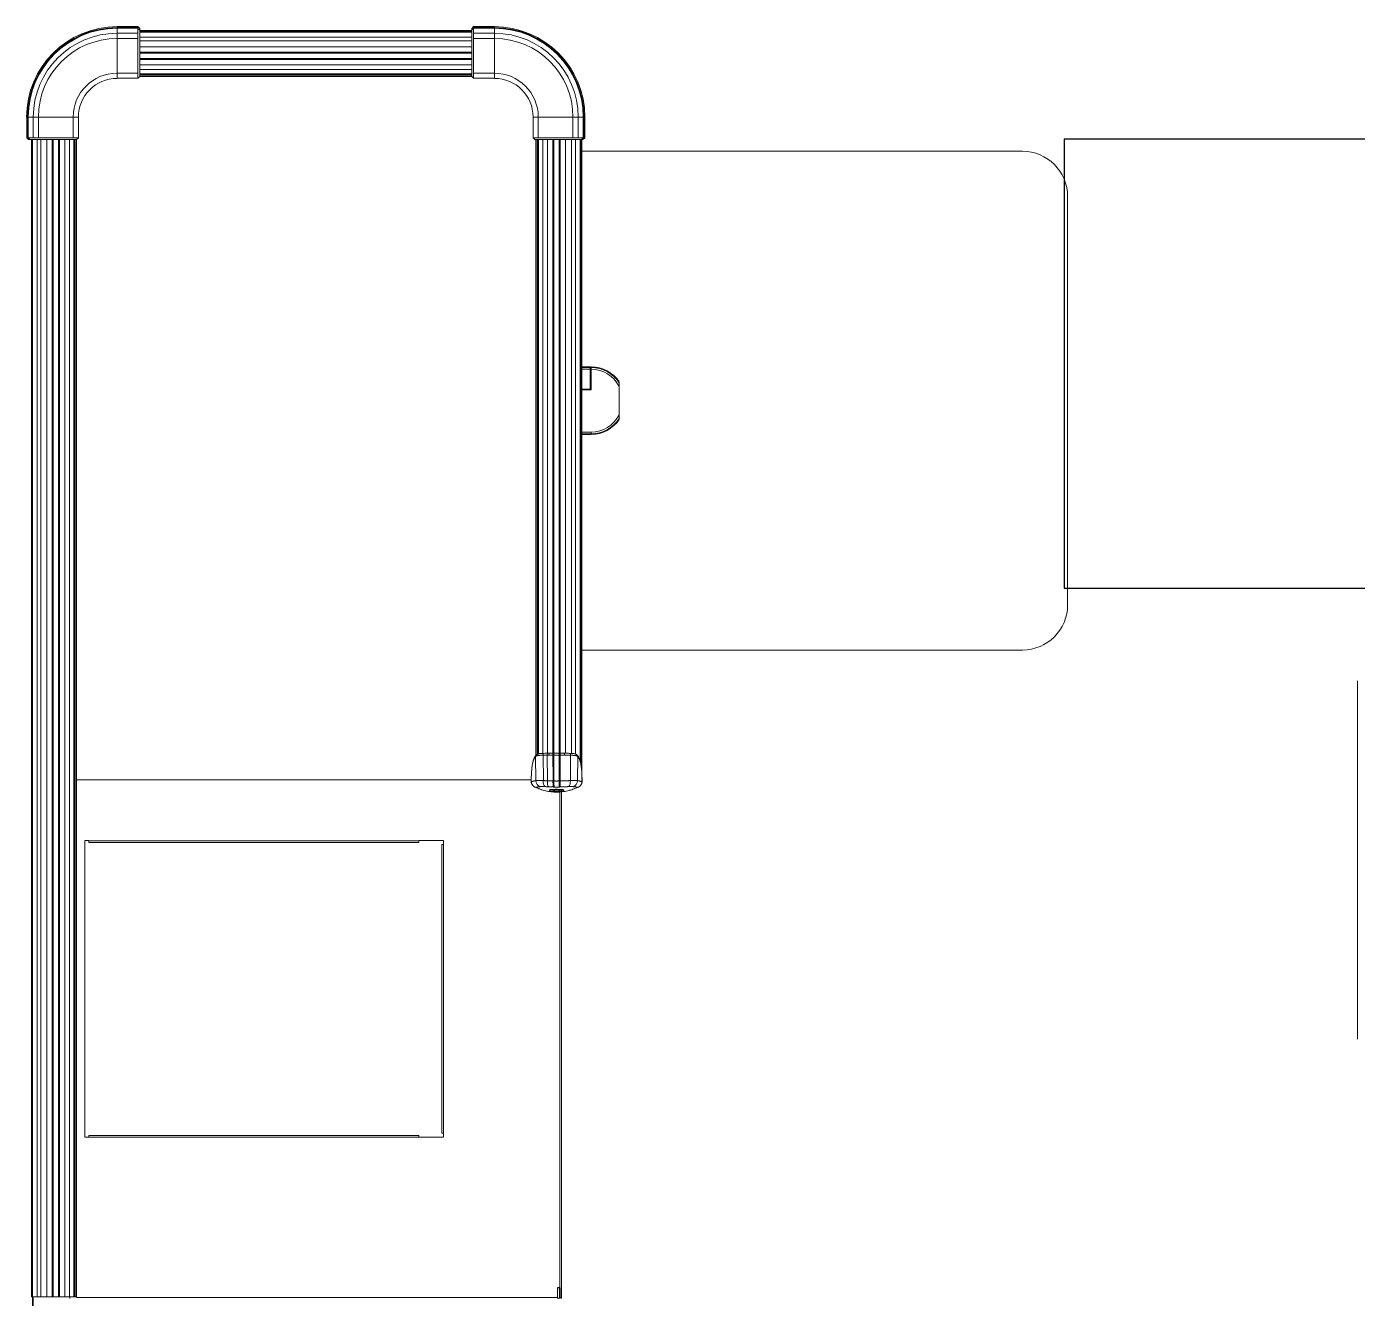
# Model space of a CAD drawing. Header units: inches. Extents: x 148614 to 294443, y 4730 to 138360.
# Drawn here: x 218548 to 219882, y 105121 to 106396 of the extents above; entities that cross this region are included whole.
import ezdxf

# ---------------------------------------------------------------- set-up
doc = ezdxf.new("R2010")
doc.units = ezdxf.units.IN
doc.header["$MEASUREMENT"] = 0
for name, color, linetype, lineweight in [('01-PDA MEP', 7, 'Continuous', 15), ('Aristas tangentes visibles(Kider)', 7, 'Continuous', 5), ('Aristas visibles(Kider)', 7, 'Continuous', 5), ('Column', 32, 'Continuous', 30), ('DIAMENSION', 122, 'Continuous', 15), ('STR', 32, 'Continuous', 25)]:
    doc.layers.add(name, color=color, linetype=linetype, lineweight=lineweight)

# ---------------------------------------------------------------- blocks, each defined once
blk = doc.blocks.new('xcz')
at = {"layer": 'Aristas visibles(Kider)'}
blk.add_line((2320431.4, -2965878.7), (2320431.4, -2966238), dxfattribs=at)
blk = doc.blocks.new('xk19')
blk.add_line((-169.675, 299.8401), (-169.6775, 299.8401))
at = {"layer": 'Aristas tangentes visibles(Kider)'}
for p, q in [((-170.119, 301.1036), (-170.119, 301.1045)), ((-170.119, 301.1036), (-170.0981, 301.1036)), ((-170.119, 301.1029), (-170.119, 301.1036)), ((-170.119, 301.1029), (-170.0981, 301.1029)), ((-170.119, 301.1029), (-170.119, 301.1029)), ((-170.119, 301.0979), (-170.119, 301.1029)), ((-170.119, 301.0979), (-170.0981, 301.0979)), ((-170.119, 301.0927), (-170.119, 301.0979)), ((-169.7635, 301.0995), (-170.0963, 301.0995)), ((-169.7635, 301.0988), (-170.0963, 301.0988)), ((-169.7408, 301.1036), (-169.7617, 301.1036)), ((-169.7408, 301.1029), (-169.7617, 301.1029)), ((-169.7408, 301.0979), (-169.7617, 301.0979)), ((-169.7408, 301.1036), (-169.7408, 301.1045)), ((-169.7408, 301.1029), (-169.7408, 301.1036)), ((-169.7408, 301.1029), (-169.7408, 301.1029)), ((-169.7408, 301.0979), (-169.7408, 301.1029)), ((-169.7408, 301.0927), (-169.7408, 301.0979)), ((-170.119, 301.0927), (-170.0981, 301.0927)), ((-170.119, 301.0578), (-170.119, 301.0927)), ((-169.7635, 301.094), (-170.0963, 301.094)), ((-169.7635, 301.0902), (-170.0963, 301.0902)), ((-169.7408, 301.0927), (-169.7617, 301.0927)), ((-169.7408, 301.0578), (-169.7408, 301.0927)), ((-170.119, 301.0578), (-170.0981, 301.0578)), ((-170.119, 301.0527), (-170.119, 301.0578)), ((-169.7635, 301.0615), (-170.0963, 301.0615)), ((-169.7635, 301.056), (-170.0963, 301.056)), ((-169.7408, 301.0578), (-169.7617, 301.0578)), ((-169.7408, 301.0527), (-169.7408, 301.0578)), ((-169.7635, 301.0547), (-170.0963, 301.0547)), ((-170.2087, 301.0138), (-170.2096, 301.0138)), ((-170.208, 301.0138), (-170.2087, 301.0138)), ((-170.2087, 300.993), (-170.2087, 301.0138)), ((-170.208, 301.0138), (-170.208, 301.0138)), ((-170.203, 301.0138), (-170.208, 301.0138)), ((-170.208, 300.993), (-170.208, 301.0138)), ((-170.1978, 301.0138), (-170.203, 301.0138)), ((-170.203, 300.993), (-170.203, 301.0138)), ((-170.163, 301.0138), (-170.1978, 301.0138)), ((-170.1978, 300.993), (-170.1978, 301.0138)), ((-170.1578, 301.0138), (-170.163, 301.0138)), ((-170.163, 300.993), (-170.163, 301.0138)), ((-169.702, 301.0138), (-169.6969, 301.0138)), ((-169.6969, 301.0138), (-169.662, 301.0138)), ((-169.6969, 300.993), (-169.6969, 301.0138)), ((-169.662, 301.0138), (-169.6568, 301.0138)), ((-169.662, 300.993), (-169.662, 301.0138)), ((-169.6568, 301.0138), (-169.6518, 301.0138)), ((-169.6568, 300.993), (-169.6568, 301.0138)), ((-169.6518, 301.0138), (-169.6511, 301.0138)), ((-169.6518, 301.0138), (-169.6518, 301.0138)), ((-169.6518, 300.993), (-169.6518, 301.0138)), ((-169.6511, 301.0138), (-169.6502, 301.0138)), ((-169.6511, 300.993), (-169.6511, 301.0138)), ((-170.2046, 299.8309), (-170.2046, 300.9912)), ((-170.2039, 299.8309), (-170.2039, 300.9912)), ((-170.1992, 299.8309), (-170.1992, 300.9912)), ((-170.1954, 299.8309), (-170.1954, 300.9912)), ((-170.1666, 299.8309), (-170.1666, 300.9912)), ((-170.1611, 299.8309), (-170.1611, 300.9912)), ((-170.1598, 299.8309), (-170.1598, 300.9912)), ((-169.699, 300.9912), (-169.699, 300.3741)), ((-169.6976, 300.9912), (-169.6976, 300.375)), ((-169.6922, 300.9912), (-169.6922, 300.3759)), ((-169.6634, 300.9912), (-169.6634, 300.3758)), ((-169.6596, 300.9912), (-169.6596, 300.3752)), ((-169.6549, 300.9912), (-169.6549, 300.3684)), ((-169.6541, 300.9912), (-169.6541, 300.3652)), ((-169.6531, 300.7628), (-169.6438, 300.7628)), ((-169.6438, 300.7633), (-169.6438, 300.7628)), ((-169.6438, 300.7569), (-169.6447, 300.7569)), ((-169.6438, 300.6962), (-169.6531, 300.6962)), ((-169.6438, 300.6962), (-169.6438, 300.698)), ((-169.6438, 300.6957), (-169.6438, 300.6962)), ((-169.6709, 300.376), (-169.6709, 300.376)), ((-169.6997, 300.3725), (-169.6993, 300.3486)), ((-169.6917, 300.3486), (-169.6919, 300.3741)), ((-169.6877, 300.3484), (-169.6878, 300.3741)), ((-169.6861, 300.3741), (-169.6821, 300.3741)), ((-169.6821, 300.3741), (-169.682, 300.3502)), ((-169.682, 300.3741), (-169.6821, 300.3741)), ((-169.6811, 300.3741), (-169.6757, 300.3741)), ((-169.6747, 300.3741), (-169.6748, 300.3741)), ((-169.6747, 300.3741), (-169.6747, 300.3502)), ((-169.6747, 300.3741), (-169.6705, 300.3741)), ((-169.6644, 300.3741), (-169.6646, 300.3487)), ((-169.6574, 300.3486), (-169.657, 300.3725)), ((-170.1597, 300.3495), (-169.7038, 300.3495)), ((-169.682, 300.3502), (-169.682, 300.3482)), ((-169.682, 300.3502), (-169.682, 300.3502)), ((-169.6747, 300.3502), (-169.6748, 300.3502)), ((-169.6747, 300.3502), (-169.6748, 300.3482)), ((-169.6752, 299.8401), (-169.6752, 300.3386)), ((-169.6748, 300.3465), (-169.6748, 300.3465)), ((-169.6748, 300.3461), (-169.6748, 300.3461)), ((-170.1474, 300.2882), (-169.8166, 300.2882)), ((-169.7919, 300.2844), (-169.7919, 299.995)), ((-169.8166, 299.9912), (-170.1474, 299.9912)), ((-170.2037, 299.2628), (-170.2037, 299.8309)), ((-170.203, 299.2628), (-170.203, 299.8309)), ((-170.1597, 299.8304), (-169.6775, 299.8304)), ((-169.6756, 299.8401), (-169.6756, 299.8298))]:
    blk.add_line(p, q, dxfattribs=at)
at = {"layer": 'Aristas tangentes visibles(Kider)', "flags": 128}
for points in [[(-169.6997, 300.3725), (-169.7001, 300.3721), (-169.7003, 300.3716), (-169.7006, 300.3712), (-169.7009, 300.3706), (-169.7011, 300.3701), (-169.7014, 300.3695), (-169.7016, 300.3688), (-169.7018, 300.3682), (-169.702, 300.3675), (-169.7022, 300.3668), (-169.7023, 300.3662), (-169.7025, 300.3655), (-169.7026, 300.3648), (-169.7028, 300.364), (-169.7029, 300.3633), (-169.703, 300.3625), (-169.7031, 300.3617), (-169.7032, 300.3609), (-169.7033, 300.36), (-169.7034, 300.3591), (-169.7035, 300.3582), (-169.7035, 300.3572), (-169.7036, 300.3561), (-169.7037, 300.355)], [(-169.6919, 300.3741), (-169.6924, 300.3741), (-169.6929, 300.3741), (-169.6934, 300.374), (-169.6939, 300.374), (-169.6943, 300.374), (-169.6947, 300.374), (-169.6951, 300.3739), (-169.6955, 300.3739), (-169.6959, 300.3739), (-169.6962, 300.3738), (-169.6965, 300.3738), (-169.6969, 300.3737), (-169.6972, 300.3736), (-169.6975, 300.3736), (-169.6978, 300.3735), (-169.6981, 300.3734), (-169.6983, 300.3734), (-169.6985, 300.3733), (-169.6987, 300.3732), (-169.6989, 300.3731), (-169.6991, 300.373), (-169.6993, 300.3728), (-169.6995, 300.3727), (-169.6997, 300.3725)], [(-169.6878, 300.3741), (-169.688, 300.3741), (-169.6881, 300.3741), (-169.6883, 300.3741), (-169.6885, 300.3741), (-169.6887, 300.3741), (-169.6888, 300.3741), (-169.689, 300.3741), (-169.6892, 300.3741), (-169.6894, 300.3741), (-169.6895, 300.3741), (-169.6897, 300.3741), (-169.6899, 300.3741), (-169.69, 300.3741), (-169.6902, 300.3741), (-169.6904, 300.3741), (-169.6905, 300.3741), (-169.6907, 300.3741), (-169.6909, 300.3741), (-169.6911, 300.3741), (-169.6912, 300.3741), (-169.6914, 300.3741), (-169.6916, 300.3741), (-169.6917, 300.3741), (-169.6919, 300.3741)], [(-169.6861, 300.3741), (-169.6862, 300.3741), (-169.6863, 300.3741), (-169.6863, 300.3741), (-169.6864, 300.3741), (-169.6865, 300.3741), (-169.6865, 300.3741), (-169.6866, 300.3741), (-169.6867, 300.3741), (-169.6868, 300.3741), (-169.6868, 300.3741), (-169.6869, 300.3741), (-169.687, 300.3741), (-169.687, 300.3741), (-169.6871, 300.3741), (-169.6872, 300.3741), (-169.6872, 300.3741), (-169.6873, 300.3741), (-169.6874, 300.3741), (-169.6875, 300.3741), (-169.6875, 300.3741), (-169.6876, 300.3741), (-169.6877, 300.3741), (-169.6877, 300.3741), (-169.6878, 300.3741)], [(-169.6644, 300.3741), (-169.6647, 300.3741), (-169.6649, 300.3741), (-169.6652, 300.3741), (-169.6654, 300.3741), (-169.6657, 300.3741), (-169.6659, 300.3741), (-169.6662, 300.3741), (-169.6664, 300.3741), (-169.6666, 300.3741), (-169.6669, 300.3741), (-169.6672, 300.3741), (-169.6674, 300.3741), (-169.6677, 300.3741), (-169.6679, 300.3741), (-169.6682, 300.3741), (-169.6684, 300.3741), (-169.6687, 300.3741), (-169.6689, 300.3741), (-169.6692, 300.3741), (-169.6695, 300.3741), (-169.6697, 300.3741), (-169.67, 300.3741), (-169.6702, 300.3741), (-169.6705, 300.3741)], [(-169.657, 300.3725), (-169.6572, 300.3727), (-169.6574, 300.3728), (-169.6576, 300.373), (-169.6578, 300.3731), (-169.658, 300.3732), (-169.6582, 300.3733), (-169.6584, 300.3733), (-169.6586, 300.3734), (-169.6589, 300.3735), (-169.6591, 300.3736), (-169.6594, 300.3736), (-169.6597, 300.3737), (-169.66, 300.3737), (-169.6604, 300.3738), (-169.6607, 300.3738), (-169.661, 300.3739), (-169.6614, 300.3739), (-169.6618, 300.3739), (-169.6622, 300.374), (-169.6626, 300.374), (-169.663, 300.374), (-169.6634, 300.374), (-169.6639, 300.3741), (-169.6644, 300.3741)], [(-169.6531, 300.355), (-169.6531, 300.3561), (-169.6532, 300.3572), (-169.6533, 300.3582), (-169.6534, 300.3591), (-169.6535, 300.36), (-169.6536, 300.3609), (-169.6537, 300.3617), (-169.6538, 300.3625), (-169.6539, 300.3633), (-169.654, 300.3641), (-169.6541, 300.3648), (-169.6543, 300.3655), (-169.6544, 300.3662), (-169.6546, 300.3669), (-169.6548, 300.3675), (-169.655, 300.3682), (-169.6552, 300.3689), (-169.6554, 300.3695), (-169.6556, 300.3701), (-169.6559, 300.3706), (-169.6561, 300.3712), (-169.6564, 300.3716), (-169.6567, 300.3721), (-169.657, 300.3725)], [(-169.7037, 300.355), (-169.7037, 300.3547), (-169.7037, 300.3544), (-169.7037, 300.3541), (-169.7037, 300.3538), (-169.7037, 300.3535), (-169.7038, 300.3532), (-169.7038, 300.3529), (-169.7038, 300.3526), (-169.7038, 300.3523), (-169.7038, 300.352), (-169.7038, 300.3517), (-169.7038, 300.3514), (-169.7038, 300.3511), (-169.7038, 300.3508), (-169.7038, 300.3505), (-169.7038, 300.3501), (-169.7038, 300.3498), (-169.7038, 300.3495), (-169.7038, 300.3492), (-169.7038, 300.3489), (-169.7038, 300.3486), (-169.7038, 300.3483), (-169.7038, 300.348), (-169.7038, 300.3476)], [(-169.6993, 300.3486), (-169.6995, 300.3486), (-169.6997, 300.3485), (-169.6999, 300.3484), (-169.7001, 300.3484), (-169.7003, 300.3483), (-169.7005, 300.3483), (-169.7007, 300.3482), (-169.7009, 300.3482), (-169.7011, 300.3481), (-169.7013, 300.3481), (-169.7015, 300.3481), (-169.7017, 300.348), (-169.7019, 300.348), (-169.7021, 300.3479), (-169.7022, 300.3479), (-169.7024, 300.3479), (-169.7026, 300.3478), (-169.7028, 300.3478), (-169.703, 300.3478), (-169.7031, 300.3477), (-169.7033, 300.3477), (-169.7035, 300.3477), (-169.7036, 300.3477), (-169.7038, 300.3476)], [(-169.6917, 300.3486), (-169.6922, 300.3487), (-169.6927, 300.3487), (-169.6931, 300.3487), (-169.6936, 300.3487), (-169.694, 300.3487), (-169.6944, 300.3487), (-169.6948, 300.3487), (-169.6951, 300.3488), (-169.6955, 300.3488), (-169.6958, 300.3488), (-169.6962, 300.3488), (-169.6965, 300.3488), (-169.6968, 300.3488), (-169.6971, 300.3488), (-169.6974, 300.3488), (-169.6976, 300.3487), (-169.6979, 300.3487), (-169.6981, 300.3487), (-169.6984, 300.3487), (-169.6986, 300.3487), (-169.6988, 300.3487), (-169.699, 300.3487), (-169.6992, 300.3486), (-169.6993, 300.3486)], [(-169.6877, 300.3484), (-169.6878, 300.3484), (-169.688, 300.3484), (-169.6882, 300.3484), (-169.6883, 300.3484), (-169.6885, 300.3484), (-169.6887, 300.3484), (-169.6888, 300.3485), (-169.689, 300.3485), (-169.6892, 300.3485), (-169.6893, 300.3485), (-169.6895, 300.3485), (-169.6897, 300.3485), (-169.6898, 300.3485), (-169.69, 300.3485), (-169.6902, 300.3485), (-169.6903, 300.3485), (-169.6905, 300.3486), (-169.6907, 300.3486), (-169.6908, 300.3486), (-169.691, 300.3486), (-169.6912, 300.3486), (-169.6914, 300.3486), (-169.6915, 300.3486), (-169.6917, 300.3486)], [(-169.682, 300.3482), (-169.6823, 300.3482), (-169.6825, 300.3482), (-169.6827, 300.3482), (-169.683, 300.3482), (-169.6832, 300.3482), (-169.6834, 300.3482), (-169.6837, 300.3482), (-169.6839, 300.3482), (-169.6842, 300.3482), (-169.6844, 300.3483), (-169.6846, 300.3483), (-169.6849, 300.3483), (-169.6851, 300.3483), (-169.6853, 300.3483), (-169.6856, 300.3483), (-169.6858, 300.3483), (-169.686, 300.3483), (-169.6863, 300.3483), (-169.6865, 300.3483), (-169.6867, 300.3483), (-169.687, 300.3484), (-169.6872, 300.3484), (-169.6874, 300.3484), (-169.6877, 300.3484)], [(-169.6646, 300.3487), (-169.665, 300.3486), (-169.6654, 300.3486), (-169.6658, 300.3486), (-169.6662, 300.3486), (-169.6665, 300.3485), (-169.6669, 300.3485), (-169.6673, 300.3485), (-169.6677, 300.3485), (-169.6681, 300.3485), (-169.6684, 300.3484), (-169.6688, 300.3484), (-169.6692, 300.3484), (-169.6696, 300.3484), (-169.67, 300.3484), (-169.6704, 300.3483), (-169.6708, 300.3483), (-169.6713, 300.3483), (-169.6717, 300.3483), (-169.6722, 300.3483), (-169.6727, 300.3482), (-169.6732, 300.3482), (-169.6737, 300.3482), (-169.6742, 300.3482), (-169.6748, 300.3482)], [(-169.6574, 300.3486), (-169.6576, 300.3486), (-169.6578, 300.3487), (-169.6579, 300.3487), (-169.6581, 300.3487), (-169.6583, 300.3487), (-169.6586, 300.3487), (-169.6588, 300.3487), (-169.659, 300.3487), (-169.6593, 300.3488), (-169.6596, 300.3488), (-169.6598, 300.3488), (-169.6601, 300.3488), (-169.6604, 300.3488), (-169.6607, 300.3488), (-169.6611, 300.3488), (-169.6614, 300.3488), (-169.6618, 300.3488), (-169.6621, 300.3487), (-169.6625, 300.3487), (-169.6629, 300.3487), (-169.6633, 300.3487), (-169.6637, 300.3487), (-169.6642, 300.3487), (-169.6646, 300.3487)], [(-169.653, 300.3476), (-169.6531, 300.3477), (-169.6533, 300.3477), (-169.6535, 300.3477), (-169.6536, 300.3477), (-169.6538, 300.3478), (-169.654, 300.3478), (-169.6542, 300.3478), (-169.6543, 300.3479), (-169.6545, 300.3479), (-169.6547, 300.3479), (-169.6549, 300.348), (-169.6551, 300.348), (-169.6553, 300.3481), (-169.6555, 300.3481), (-169.6556, 300.3481), (-169.6558, 300.3482), (-169.656, 300.3482), (-169.6562, 300.3483), (-169.6564, 300.3483), (-169.6566, 300.3484), (-169.6568, 300.3484), (-169.657, 300.3485), (-169.6572, 300.3486), (-169.6574, 300.3486)], [(-169.653, 300.3476), (-169.653, 300.348), (-169.653, 300.3483), (-169.653, 300.3486), (-169.6529, 300.3489), (-169.6529, 300.3492), (-169.6529, 300.3495), (-169.6529, 300.3498), (-169.6529, 300.3501), (-169.653, 300.3505), (-169.653, 300.3508), (-169.653, 300.3511), (-169.653, 300.3514), (-169.653, 300.3517), (-169.653, 300.352), (-169.653, 300.3523), (-169.653, 300.3526), (-169.653, 300.3529), (-169.653, 300.3532), (-169.653, 300.3535), (-169.653, 300.3538), (-169.653, 300.3541), (-169.6531, 300.3544), (-169.6531, 300.3547), (-169.6531, 300.355)], [(-169.7037, 300.3468), (-169.7037, 300.3466), (-169.7036, 300.3463), (-169.7036, 300.346), (-169.7035, 300.3458), (-169.7034, 300.3455), (-169.7033, 300.3453), (-169.7032, 300.345), (-169.7031, 300.3448), (-169.7029, 300.3446), (-169.7028, 300.3444), (-169.7027, 300.3441), (-169.7025, 300.3439), (-169.7023, 300.3437), (-169.7022, 300.3435), (-169.702, 300.3433), (-169.7018, 300.3431), (-169.7016, 300.343), (-169.7014, 300.3428), (-169.7012, 300.3426), (-169.7009, 300.3425), (-169.7007, 300.3423), (-169.7005, 300.3422), (-169.7002, 300.3421), (-169.7, 300.342)], [(-169.6946, 300.3426), (-169.6949, 300.3426), (-169.6951, 300.3425), (-169.6954, 300.3425), (-169.6956, 300.3424), (-169.6958, 300.3424), (-169.6961, 300.3424), (-169.6963, 300.3423), (-169.6966, 300.3423), (-169.6968, 300.3423), (-169.697, 300.3422), (-169.6972, 300.3422), (-169.6975, 300.3422), (-169.6977, 300.3421), (-169.6979, 300.3421), (-169.6981, 300.3421), (-169.6984, 300.3421), (-169.6986, 300.3421), (-169.6988, 300.342), (-169.699, 300.342), (-169.6992, 300.342), (-169.6994, 300.342), (-169.6996, 300.342), (-169.6998, 300.342), (-169.7, 300.342)], [(-169.7, 300.342), (-169.6977, 300.341), (-169.6954, 300.3402), (-169.6933, 300.3394), (-169.6913, 300.3388), (-169.6894, 300.3384), (-169.6877, 300.338), (-169.686, 300.3377), (-169.6845, 300.3375), (-169.683, 300.3373), (-169.6815, 300.3372), (-169.6799, 300.3371), (-169.6783, 300.3371), (-169.6768, 300.3371), (-169.6752, 300.3372), (-169.6737, 300.3373), (-169.6722, 300.3375), (-169.6707, 300.3377), (-169.669, 300.338), (-169.6673, 300.3384), (-169.6654, 300.3389), (-169.6634, 300.3395), (-169.6613, 300.3402), (-169.659, 300.341), (-169.6568, 300.342)], [(-169.6902, 300.3426), (-169.6905, 300.3426), (-169.6908, 300.3427), (-169.691, 300.3427), (-169.6913, 300.3427), (-169.6915, 300.3427), (-169.6917, 300.3427), (-169.6919, 300.3427), (-169.6922, 300.3427), (-169.6924, 300.3427), (-169.6926, 300.3427), (-169.6927, 300.3427), (-169.6929, 300.3427), (-169.6931, 300.3427), (-169.6933, 300.3427), (-169.6934, 300.3427), (-169.6936, 300.3427), (-169.6937, 300.3427), (-169.6939, 300.3427), (-169.694, 300.3427), (-169.6942, 300.3427), (-169.6943, 300.3427), (-169.6944, 300.3427), (-169.6945, 300.3426), (-169.6946, 300.3426)], [(-169.6866, 300.3424), (-169.6868, 300.3424), (-169.6869, 300.3424), (-169.6871, 300.3424), (-169.6872, 300.3424), (-169.6874, 300.3424), (-169.6875, 300.3424), (-169.6877, 300.3424), (-169.6878, 300.3424), (-169.688, 300.3425), (-169.6881, 300.3425), (-169.6883, 300.3425), (-169.6884, 300.3425), (-169.6886, 300.3425), (-169.6887, 300.3425), (-169.6889, 300.3425), (-169.689, 300.3425), (-169.6892, 300.3425), (-169.6893, 300.3426), (-169.6895, 300.3426), (-169.6896, 300.3426), (-169.6898, 300.3426), (-169.6899, 300.3426), (-169.6901, 300.3426), (-169.6902, 300.3426)], [(-169.6816, 300.3421), (-169.6818, 300.3422), (-169.682, 300.3422), (-169.6823, 300.3422), (-169.6825, 300.3422), (-169.6827, 300.3422), (-169.6829, 300.3422), (-169.6831, 300.3422), (-169.6833, 300.3422), (-169.6835, 300.3422), (-169.6837, 300.3422), (-169.6839, 300.3422), (-169.6841, 300.3422), (-169.6844, 300.3422), (-169.6846, 300.3423), (-169.6848, 300.3423), (-169.685, 300.3423), (-169.6852, 300.3423), (-169.6854, 300.3423), (-169.6856, 300.3423), (-169.6858, 300.3423), (-169.686, 300.3423), (-169.6862, 300.3423), (-169.6864, 300.3424), (-169.6866, 300.3424)], [(-169.6856, 300.3391), (-169.6855, 300.3392), (-169.6853, 300.3393), (-169.6851, 300.3395), (-169.6847, 300.3395), (-169.6842, 300.3396), (-169.6837, 300.3397), (-169.683, 300.3397), (-169.6822, 300.3398), (-169.6813, 300.3398), (-169.6804, 300.3398), (-169.6794, 300.3399), (-169.6784, 300.3399), (-169.6774, 300.3399), (-169.6764, 300.3398), (-169.6754, 300.3398), (-169.6746, 300.3398), (-169.6738, 300.3397), (-169.6731, 300.3397), (-169.6725, 300.3396), (-169.6721, 300.3395), (-169.6717, 300.3395), (-169.6714, 300.3393), (-169.6712, 300.3392), (-169.6712, 300.3391)], [(-169.6712, 300.3391), (-169.6712, 300.3389), (-169.6714, 300.3387), (-169.6717, 300.3385), (-169.6722, 300.3383), (-169.6727, 300.3381), (-169.6734, 300.338), (-169.6741, 300.3378), (-169.6749, 300.3377), (-169.6758, 300.3375), (-169.6766, 300.3375), (-169.6775, 300.3374), (-169.6784, 300.3374), (-169.6793, 300.3374), (-169.6801, 300.3375), (-169.681, 300.3375), (-169.6818, 300.3377), (-169.6826, 300.3378), (-169.6834, 300.338), (-169.684, 300.3381), (-169.6846, 300.3383), (-169.685, 300.3385), (-169.6853, 300.3387), (-169.6855, 300.3389), (-169.6856, 300.3391)], [(-169.6728, 300.3396), (-169.6731, 300.3395), (-169.6734, 300.3393), (-169.6738, 300.3392), (-169.6742, 300.339), (-169.6746, 300.3389), (-169.6751, 300.3388), (-169.6756, 300.3387), (-169.6762, 300.3386), (-169.6767, 300.3385), (-169.6773, 300.3385), (-169.6778, 300.3385), (-169.6784, 300.3385), (-169.6789, 300.3385), (-169.6795, 300.3385), (-169.68, 300.3385), (-169.6806, 300.3386), (-169.6811, 300.3387), (-169.6816, 300.3388), (-169.6821, 300.3389), (-169.6826, 300.339), (-169.683, 300.3392), (-169.6834, 300.3393), (-169.6837, 300.3395), (-169.6839, 300.3396)], [(-169.6757, 300.3482), (-169.6759, 300.3482), (-169.6761, 300.3482), (-169.6763, 300.3482), (-169.6766, 300.3482), (-169.6768, 300.3482), (-169.677, 300.3482), (-169.6772, 300.3482), (-169.6775, 300.3481), (-169.6777, 300.3481), (-169.6779, 300.3481), (-169.6782, 300.3481), (-169.6784, 300.3481), (-169.6786, 300.3481), (-169.6788, 300.3481), (-169.6791, 300.3481), (-169.6793, 300.3481), (-169.6795, 300.3481), (-169.6797, 300.3482), (-169.68, 300.3482), (-169.6802, 300.3482), (-169.6804, 300.3482), (-169.6806, 300.3482), (-169.6809, 300.3482), (-169.6811, 300.3482)], [(-169.6759, 300.3421), (-169.6761, 300.3421), (-169.6763, 300.3421), (-169.6765, 300.3421), (-169.6767, 300.3421), (-169.6769, 300.3421), (-169.6771, 300.3421), (-169.6774, 300.3421), (-169.6776, 300.3421), (-169.6778, 300.3421), (-169.678, 300.3421), (-169.6782, 300.3421), (-169.6784, 300.3421), (-169.6786, 300.3421), (-169.6788, 300.3421), (-169.679, 300.3421), (-169.6792, 300.3421), (-169.6794, 300.3421), (-169.6796, 300.3421), (-169.6798, 300.3421), (-169.68, 300.3421), (-169.6802, 300.3421), (-169.6804, 300.3421), (-169.6806, 300.3421), (-169.6808, 300.3421)], [(-169.6759, 300.3421), (-169.6759, 300.3422), (-169.6759, 300.3422), (-169.6759, 300.3423), (-169.6759, 300.3424), (-169.6759, 300.3425), (-169.6758, 300.3425), (-169.6758, 300.3426), (-169.6758, 300.3427), (-169.6758, 300.3428), (-169.6758, 300.3429), (-169.6758, 300.343), (-169.6758, 300.3432), (-169.6758, 300.3433), (-169.6757, 300.3434), (-169.6757, 300.3435), (-169.6757, 300.3437), (-169.6757, 300.3438), (-169.6757, 300.344), (-169.6757, 300.3441), (-169.6757, 300.3443), (-169.6757, 300.3444), (-169.6757, 300.3446), (-169.6757, 300.3447), (-169.6757, 300.3449)], [(-169.6751, 300.3421), (-169.6752, 300.3421), (-169.6752, 300.3421), (-169.6752, 300.3421), (-169.6753, 300.3421), (-169.6753, 300.3421), (-169.6753, 300.3421), (-169.6754, 300.3421), (-169.6754, 300.3421), (-169.6754, 300.3421), (-169.6755, 300.3421), (-169.6755, 300.3421), (-169.6755, 300.3421), (-169.6756, 300.3421), (-169.6756, 300.3421), (-169.6756, 300.3421), (-169.6757, 300.3421), (-169.6757, 300.3421), (-169.6757, 300.3421), (-169.6758, 300.3421), (-169.6758, 300.3421), (-169.6758, 300.3421), (-169.6759, 300.3421), (-169.6759, 300.3421), (-169.6759, 300.3421)], [(-169.6748, 300.3451), (-169.6748, 300.3449), (-169.6748, 300.3447), (-169.6748, 300.3446), (-169.6748, 300.3444), (-169.6748, 300.3442), (-169.6748, 300.3441), (-169.6748, 300.3439), (-169.6748, 300.3438), (-169.6749, 300.3436), (-169.6749, 300.3435), (-169.6749, 300.3434), (-169.6749, 300.3432), (-169.6749, 300.3431), (-169.6749, 300.343), (-169.675, 300.3429), (-169.675, 300.3428), (-169.675, 300.3427), (-169.675, 300.3426), (-169.675, 300.3425), (-169.675, 300.3424), (-169.6751, 300.3423), (-169.6751, 300.3423), (-169.6751, 300.3422), (-169.6751, 300.3421)], [(-169.6663, 300.3426), (-169.6666, 300.3426), (-169.6669, 300.3426), (-169.6673, 300.3426), (-169.6676, 300.3426), (-169.6679, 300.3425), (-169.6682, 300.3425), (-169.6686, 300.3425), (-169.6689, 300.3425), (-169.6692, 300.3424), (-169.6695, 300.3424), (-169.6699, 300.3424), (-169.6702, 300.3424), (-169.6706, 300.3424), (-169.6709, 300.3423), (-169.6713, 300.3423), (-169.6717, 300.3423), (-169.672, 300.3423), (-169.6724, 300.3423), (-169.6728, 300.3422), (-169.6733, 300.3422), (-169.6737, 300.3422), (-169.6742, 300.3422), (-169.6746, 300.3422), (-169.6751, 300.3421)], [(-169.6748, 300.3482), (-169.6747, 300.3481), (-169.6747, 300.3479), (-169.6747, 300.3478), (-169.6747, 300.3477), (-169.6747, 300.3476), (-169.6747, 300.3474), (-169.6747, 300.3473), (-169.6747, 300.3472), (-169.6747, 300.3471), (-169.6747, 300.347), (-169.6747, 300.3468), (-169.6747, 300.3467), (-169.6747, 300.3466), (-169.6747, 300.3465), (-169.6747, 300.3464), (-169.6747, 300.3462), (-169.6747, 300.3461), (-169.6747, 300.346), (-169.6747, 300.3459), (-169.6747, 300.3458), (-169.6747, 300.3457), (-169.6747, 300.3455), (-169.6748, 300.3454), (-169.6748, 300.3453)], [(-169.6621, 300.3426), (-169.6622, 300.3426), (-169.6623, 300.3427), (-169.6624, 300.3427), (-169.6626, 300.3427), (-169.6627, 300.3427), (-169.6628, 300.3427), (-169.663, 300.3427), (-169.6631, 300.3427), (-169.6633, 300.3427), (-169.6634, 300.3427), (-169.6636, 300.3427), (-169.6637, 300.3427), (-169.6639, 300.3427), (-169.6641, 300.3427), (-169.6643, 300.3427), (-169.6645, 300.3427), (-169.6647, 300.3427), (-169.6649, 300.3427), (-169.6651, 300.3427), (-169.6653, 300.3427), (-169.6655, 300.3427), (-169.6658, 300.3427), (-169.666, 300.3427), (-169.6663, 300.3426)], [(-169.6568, 300.342), (-169.657, 300.342), (-169.6572, 300.342), (-169.6574, 300.342), (-169.6576, 300.342), (-169.6578, 300.342), (-169.658, 300.342), (-169.6582, 300.3421), (-169.6584, 300.3421), (-169.6586, 300.3421), (-169.6588, 300.3421), (-169.6591, 300.3421), (-169.6593, 300.3422), (-169.6595, 300.3422), (-169.6597, 300.3422), (-169.66, 300.3423), (-169.6602, 300.3423), (-169.6604, 300.3423), (-169.6607, 300.3424), (-169.6609, 300.3424), (-169.6612, 300.3424), (-169.6614, 300.3425), (-169.6616, 300.3425), (-169.6619, 300.3426), (-169.6621, 300.3426)], [(-169.6568, 300.342), (-169.6565, 300.3421), (-169.6563, 300.3422), (-169.6561, 300.3423), (-169.6558, 300.3425), (-169.6556, 300.3426), (-169.6554, 300.3428), (-169.6552, 300.343), (-169.655, 300.3431), (-169.6548, 300.3433), (-169.6546, 300.3435), (-169.6544, 300.3437), (-169.6543, 300.3439), (-169.6541, 300.3441), (-169.654, 300.3444), (-169.6538, 300.3446), (-169.6537, 300.3448), (-169.6536, 300.345), (-169.6535, 300.3453), (-169.6534, 300.3455), (-169.6533, 300.3458), (-169.6532, 300.346), (-169.6531, 300.3463), (-169.6531, 300.3466), (-169.653, 300.3468)]]:
    blk.add_lwpolyline(points, dxfattribs=at)
at = {"layer": 'Aristas tangentes visibles(Kider)'}
for centre, radius, start, end in [((-170.119, 301.0138), 0.0897, 90, 180), ((-170.119, 301.0138), 0.089, 90, 180), ((-170.119, 301.0138), 0.084, 90, 180), ((-169.7408, 301.0138), 0.0897, 0, 90), ((-169.7408, 301.0138), 0.089, 0, 90), ((-169.7408, 301.0138), 0.084, 0, 90), ((-170.119, 301.0138), 0.0788, 90, 180), ((-169.7408, 301.0138), 0.0788, 0, 90), ((-170.119, 301.0138), 0.044, 90, 180), ((-169.7408, 301.0138), 0.044, 0, 90), ((-169.6438, 300.7295), 0.0333, 32.4845, 90), ((-169.6438, 300.7295), 0.0333, 270, 327.5155)]:
    blk.add_arc(centre, radius, start, end, dxfattribs=at)
for centre, major_axis, ratio, start_param, end_param in [((-169.6912, 300.3741), (-0.00005, 0.00181), 0.403379, 0, 1.576998), ((-169.6873, 300.3742), (-0.00001, 0.00181), 0.296758, 6.282793, 7.870083), ((-169.6857, 300.3742), (0, 0.00181), 0.244336, 0, 1.58825), ((-169.6819, 300.3742), (0, 0.00181), 0.117349, 0.802181, 1.58825), ((-169.6819, 300.3742), (0, 0.00181), 0.117349, 0, 0.274052), ((-169.681, 300.3742), (0, 0.00181), 0.088532, 0, 0.801964), ((-169.6758, 300.3742), (0, 0.00181), 0.084379, 5.480797, 6.283185), ((-169.6749, 300.3742), (0, 0.00181), 0.115215, 6.017806, 6.283182), ((-169.6749, 300.3742), (0, 0.00181), 0.115215, 4.694936, 5.477337), ((-169.6709, 300.3742), (0, 0.00181), 0.244336, 4.694936, 6.283185), ((-169.6652, 300.3741), (0.00006, 0.00181), 0.434398, 4.709426, 6.283185), ((-169.698, 300.3725), (-0.00141, 0.00114), 0.914336, 6.28312, 7.027827), ((-169.6588, 300.3725), (0.00141, 0.00114), 0.914336, 5.538544, 6.283243), ((-169.7019, 300.355), (-0.00181, 0.00009), 0.363453, 6.283185, 6.472151), ((-169.6932, 300.3487), (-0.00192, 0.00605), 0.958395, 1.292265, 2.587635), ((-169.6892, 300.3488), (-0.00054, -0.00632), 0.400642, 4.763982, 6.063617), ((-169.6858, 300.3485), (-0.0004, -0.00633), 0.295167, 4.748329, 6.04567), ((-169.6674, 300.3488), (0.0005, -0.00633), 0.431881, 0.220608, 1.518917), ((-169.6635, 300.3487), (0.00192, 0.00605), 0.958396, 3.695503, 4.990886), ((-169.6549, 300.355), (0.00181, 0.00009), 0.363453, 6.094219, 6.283184), ((-169.6977, 300.3477), (0.00019, -0.00611), 0.994536, 4.698313, 4.833094), ((-169.702, 300.3477), (-0.00181, -0.00003), 0.010638, 0.168074, 0.168098), ((-169.702, 300.3471), (-0.00179, -0.00028), 0.01725, 6.113668, 6.283186), ((-169.6854, 300.3401), (0.00109, -0.00002), 0.985886, 4.582454, 5.663028), ((-169.6813, 300.3483), (0.00017, 0.00634), 0.116848, 1.59138, 2.039164), ((-169.6813, 300.3483), (-0.00017, -0.00634), 0.116848, 5.242269, 6.036685), ((-169.6783, 300.3482), (-0.0274, 0), 0.222603, 1.451105, 1.480815), ((-169.6805, 300.3483), (-0.00013, -0.00634), 0.088167, 5.178818, 6.036064), ((-169.6713, 300.3401), (-0.00109, -0.00002), 0.985886, 0.620106, 1.700746), ((-169.659, 300.3477), (0.00019, 0.00611), 0.994536, 4.591692, 4.726502), ((-169.6548, 300.3471), (0.00179, -0.00028), 0.01725, 6.283184, 6.452744)]:
    blk.add_ellipse(centre, major_axis=major_axis, ratio=ratio, start_param=start_param, end_param=end_param, dxfattribs=at)
at = {"layer": 'Aristas visibles(Kider)'}
for p, q in [((-170.119, 301.1045), (-170.0981, 301.1045)), ((-170.119, 301.1029), (-170.0981, 301.1029)), ((-170.0981, 301.1036), (-170.0981, 301.1045)), ((-170.0963, 301.1027), (-170.0981, 301.1045)), ((-170.0981, 301.1029), (-170.0981, 301.1036)), ((-170.0981, 301.0979), (-170.0981, 301.1029)), ((-170.0981, 301.1029), (-170.0981, 301.1029)), ((-170.0981, 301.0927), (-170.0981, 301.0979)), ((-170.0963, 301.1027), (-170.0963, 301.0545)), ((-169.7635, 301.1005), (-170.0963, 301.1005)), ((-169.7635, 301.0988), (-170.0963, 301.0988)), ((-169.7635, 301.1027), (-169.7617, 301.1045)), ((-169.7635, 301.1027), (-169.7635, 301.0545)), ((-169.7617, 301.1036), (-169.7617, 301.1045)), ((-169.7408, 301.1045), (-169.7617, 301.1045)), ((-169.7617, 301.1029), (-169.7617, 301.1036)), ((-169.7617, 301.0979), (-169.7617, 301.1029)), ((-169.7617, 301.1029), (-169.7617, 301.1029)), ((-169.7408, 301.1029), (-169.7617, 301.1029)), ((-169.7617, 301.0927), (-169.7617, 301.0979)), ((-170.0981, 301.0578), (-170.0981, 301.0927)), ((-169.7635, 301.0842), (-170.0963, 301.0842)), ((-169.7617, 301.0578), (-169.7617, 301.0927)), ((-169.7635, 301.0788), (-170.0963, 301.0788)), ((-169.7635, 301.0779), (-170.0963, 301.0779)), ((-169.7635, 301.0724), (-170.0963, 301.0724)), ((-169.7635, 301.0715), (-170.0963, 301.0715)), ((-170.0981, 301.0527), (-170.0981, 301.0578)), ((-169.7635, 301.0661), (-170.0963, 301.0661)), ((-169.7635, 301.0571), (-170.0963, 301.0571)), ((-169.7635, 301.0562), (-170.0963, 301.0562)), ((-169.7617, 301.0527), (-169.7617, 301.0578)), ((-170.119, 301.0527), (-170.0981, 301.0527)), ((-170.0981, 301.0527), (-170.0963, 301.0545)), ((-169.7635, 301.0546), (-170.0963, 301.0546)), ((-169.7617, 301.0527), (-169.7635, 301.0545)), ((-169.7408, 301.0527), (-169.7617, 301.0527)), ((-170.2096, 300.993), (-170.2096, 301.0138)), ((-170.208, 300.993), (-170.208, 301.0138)), ((-170.1578, 300.993), (-170.1578, 301.0138)), ((-169.702, 300.993), (-169.702, 301.0138)), ((-169.6518, 300.993), (-169.6518, 301.0138)), ((-169.6502, 300.993), (-169.6502, 301.0138)), ((-170.2096, 300.993), (-170.2087, 300.993)), ((-170.2096, 300.993), (-170.2078, 300.9912)), ((-170.2087, 300.993), (-170.208, 300.993)), ((-170.208, 300.993), (-170.208, 300.993)), ((-170.208, 300.993), (-170.203, 300.993)), ((-170.2078, 300.9912), (-170.1596, 300.9912)), ((-170.2039, 299.8309), (-170.2039, 300.9912)), ((-170.203, 300.993), (-170.1978, 300.993)), ((-170.1978, 300.993), (-170.163, 300.993)), ((-170.1893, 299.8309), (-170.1893, 300.9912)), ((-170.1839, 299.8309), (-170.1839, 300.9912)), ((-170.183, 299.8309), (-170.183, 300.9912)), ((-170.1776, 299.8309), (-170.1776, 300.9912)), ((-170.1767, 299.8309), (-170.1767, 300.9912)), ((-170.1712, 299.8309), (-170.1712, 300.9912)), ((-170.163, 300.993), (-170.1578, 300.993)), ((-170.1623, 299.8309), (-170.1623, 300.9912)), ((-170.1614, 299.8309), (-170.1614, 300.9912)), ((-170.1597, 299.8309), (-170.1597, 300.9912)), ((-170.1578, 300.993), (-170.1596, 300.9912)), ((-169.6969, 300.993), (-169.702, 300.993)), ((-169.702, 300.993), (-169.7002, 300.9912)), ((-169.652, 300.9912), (-169.7002, 300.9912)), ((-169.6991, 300.9912), (-169.6991, 300.374)), ((-169.6974, 300.9912), (-169.6974, 300.3751)), ((-169.662, 300.993), (-169.6969, 300.993)), ((-169.6965, 300.9912), (-169.6965, 300.3754)), ((-169.6876, 300.9912), (-169.6876, 300.376)), ((-169.6821, 300.9912), (-169.6821, 300.376)), ((-169.6812, 300.9912), (-169.6812, 300.3759)), ((-169.6758, 300.9912), (-169.6758, 300.376)), ((-169.6749, 300.9912), (-169.6749, 300.3759)), ((-169.6694, 300.9912), (-169.6694, 300.376)), ((-169.6568, 300.993), (-169.662, 300.993)), ((-169.6518, 300.993), (-169.6568, 300.993)), ((-169.6549, 300.9912), (-169.6549, 300.3683)), ((-169.6531, 300.9912), (-169.6531, 300.3564)), ((-169.6502, 300.993), (-169.652, 300.9912)), ((-169.6511, 300.993), (-169.6518, 300.993)), ((-169.6518, 300.993), (-169.6518, 300.993)), ((-169.6502, 300.993), (-169.6511, 300.993)), ((-169.6531, 300.9795), (-169.2115, 300.9795)), ((-169.1662, 300.9342), (-169.1662, 300.5248)), ((-169.6438, 300.7633), (-169.6531, 300.7633)), ((-169.6447, 300.7628), (-169.6531, 300.7628)), ((-169.6447, 300.761), (-169.6447, 300.7628)), ((-169.6438, 300.761), (-169.6438, 300.7628)), ((-169.6531, 300.761), (-169.6447, 300.761)), ((-169.6447, 300.7411), (-169.6447, 300.761)), ((-169.6447, 300.756), (-169.6438, 300.756)), ((-169.6438, 300.761), (-169.6438, 300.7402)), ((-169.6531, 300.7411), (-169.6447, 300.7411)), ((-169.6438, 300.7402), (-169.6531, 300.7402)), ((-169.6157, 300.7482), (-169.6157, 300.7108)), ((-169.6438, 300.698), (-169.6531, 300.698)), ((-169.6531, 300.6962), (-169.6438, 300.6962)), ((-169.6531, 300.6957), (-169.6438, 300.6957)), ((-169.2115, 300.4795), (-169.6531, 300.4795)), ((-169.6857, 300.376), (-169.6819, 300.376)), ((-169.682, 300.3754), (-169.682, 300.3759)), ((-169.682, 300.3759), (-169.6819, 300.3759)), ((-169.682, 300.3741), (-169.682, 300.3754)), ((-169.6819, 300.376), (-169.681, 300.376)), ((-169.6811, 300.3759), (-169.6811, 300.3754)), ((-169.6811, 300.3754), (-169.6811, 300.3741)), ((-169.681, 300.376), (-169.6758, 300.376)), ((-169.6749, 300.376), (-169.6758, 300.376)), ((-169.6757, 300.3754), (-169.6757, 300.3759)), ((-169.6757, 300.3741), (-169.6757, 300.3754)), ((-169.6749, 300.376), (-169.6709, 300.376)), ((-169.6749, 300.3759), (-169.6748, 300.3759)), ((-169.6748, 300.3759), (-169.6748, 300.3754)), ((-169.6748, 300.3754), (-169.6748, 300.3741)), ((-169.682, 300.3502), (-169.682, 300.3741)), ((-169.6811, 300.3482), (-169.6811, 300.3741)), ((-169.6757, 300.3741), (-169.6757, 300.3482)), ((-169.6748, 300.3741), (-169.6748, 300.3502)), ((-169.682, 300.3482), (-169.682, 300.3502)), ((-169.6748, 300.3502), (-169.6748, 300.3482)), ((-169.682, 300.3482), (-169.682, 300.3454)), ((-169.682, 300.3454), (-169.682, 300.3451)), ((-169.682, 300.3451), (-169.682, 300.3451)), ((-169.6811, 300.3454), (-169.6811, 300.3482)), ((-169.6811, 300.3449), (-169.6811, 300.3454)), ((-169.6757, 300.3449), (-169.6757, 300.3482)), ((-169.6748, 300.3479), (-169.6748, 300.3479)), ((-169.6748, 300.3465), (-169.6748, 300.3465)), ((-169.6748, 300.3465), (-169.6748, 300.3465)), ((-169.6748, 300.3451), (-169.6748, 300.3453)), ((-169.6736, 300.339), (-169.6736, 299.8432)), ((-170.1514, 299.991), (-170.1514, 300.2884)), ((-170.1514, 300.2884), (-170.1474, 300.2884)), ((-170.1474, 300.2884), (-170.1474, 300.2882)), ((-170.1474, 300.2865), (-170.1474, 300.2882)), ((-169.8166, 300.2865), (-170.1474, 300.2865)), ((-169.8166, 300.2884), (-169.7917, 300.2884)), ((-169.8166, 300.2882), (-169.8166, 300.2884)), ((-169.8166, 300.2882), (-169.8166, 300.2865)), ((-169.7936, 300.2844), (-169.7919, 300.2844)), ((-169.7936, 299.995), (-169.7936, 300.2844)), ((-169.7917, 300.2844), (-169.7919, 300.2844)), ((-169.7917, 300.2884), (-169.7917, 300.2844)), ((-170.1474, 299.991), (-170.1514, 299.991)), ((-170.1474, 299.9929), (-169.8166, 299.9929)), ((-170.1474, 299.9912), (-170.1474, 299.9929)), ((-170.1474, 299.9912), (-170.1474, 299.991)), ((-169.8166, 299.9929), (-169.8166, 299.9912)), ((-169.8166, 299.991), (-169.8166, 299.9912)), ((-169.7917, 299.991), (-169.8166, 299.991)), ((-169.7919, 299.995), (-169.7936, 299.995)), ((-169.7919, 299.995), (-169.7917, 299.995)), ((-169.7917, 299.995), (-169.7917, 299.991)), ((-169.6736, 299.8432), (-169.6736, 299.8298)), ((-170.2039, 299.8309), (-170.2046, 299.8309)), ((-170.1992, 299.8309), (-170.2039, 299.8309)), ((-170.2039, 299.8309), (-170.2039, 299.8309)), ((-170.203, 299.2628), (-170.203, 299.8309)), ((-170.1954, 299.8309), (-170.1992, 299.8309)), ((-170.1893, 299.8309), (-170.1954, 299.8309)), ((-170.1893, 299.8309), (-170.1839, 299.8309)), ((-170.1839, 299.8309), (-170.183, 299.8309)), ((-170.183, 299.8309), (-170.1776, 299.8309)), ((-170.1776, 299.8309), (-170.1767, 299.8309)), ((-170.1767, 299.8309), (-170.1712, 299.8309)), ((-170.1666, 299.8309), (-170.1712, 299.8309)), ((-170.1623, 299.8309), (-170.1666, 299.8309)), ((-170.1662, 299.8295), (-170.1662, 299.8309)), ((-170.1662, 299.8309), (-170.1662, 299.8298)), ((-170.1662, 299.8298), (-170.1662, 299.8298)), ((-170.1662, 299.8298), (-170.1662, 299.8295)), ((-170.1623, 299.8309), (-170.1614, 299.8309)), ((-170.1614, 299.8309), (-170.1611, 299.8309)), ((-170.1611, 299.8309), (-170.1598, 299.8309)), ((-170.1597, 299.8309), (-170.1598, 299.8309)), ((-169.6775, 299.8401), (-169.6775, 299.8304)), ((-169.6775, 299.8304), (-169.6775, 299.8295)), ((-169.6756, 299.8298), (-169.6775, 299.8298)), ((-169.675, 299.8401), (-169.675, 299.8304)), ((-169.675, 299.8304), (-169.6736, 299.8304)), ((-169.6737, 299.8298), (-169.6736, 299.8298)), ((-169.6736, 299.8304), (-169.6736, 299.8401)), ((-169.6736, 299.8298), (-169.6736, 299.8295))]:
    blk.add_line(p, q, dxfattribs=at)
at = {"layer": 'Aristas visibles(Kider)', "flags": 128}
for points in [[(-170.0965, 301.1013), (-170.0966, 301.1013), (-170.0966, 301.1013), (-170.0967, 301.1014), (-170.0968, 301.1015), (-170.0969, 301.1016), (-170.097, 301.1017), (-170.0972, 301.1019), (-170.0977, 301.1024), (-170.0981, 301.1029)], [(-169.7633, 301.1013), (-169.7633, 301.1013), (-169.7632, 301.1013), (-169.7632, 301.1014), (-169.7631, 301.1015), (-169.763, 301.1016), (-169.7628, 301.1017), (-169.7626, 301.1019), (-169.7622, 301.1024), (-169.7617, 301.1029)], [(-170.208, 300.993), (-170.2076, 300.9925), (-170.2071, 300.9921), (-170.2068, 300.9919), (-170.2067, 300.9917), (-170.2066, 300.9916), (-170.2065, 300.9915), (-170.2065, 300.9915), (-170.2064, 300.9914), (-170.2064, 300.9914)], [(-169.6518, 300.993), (-169.6523, 300.9925), (-169.6528, 300.9921), (-169.653, 300.9919), (-169.6531, 300.9917), (-169.6532, 300.9916), (-169.6533, 300.9915), (-169.6534, 300.9915), (-169.6534, 300.9914), (-169.6534, 300.9914)], [(-169.6994, 300.3737), (-169.6991, 300.374), (-169.6987, 300.3743), (-169.6983, 300.3746), (-169.6979, 300.3749), (-169.6975, 300.375), (-169.697, 300.3752), (-169.6965, 300.3754), (-169.696, 300.3755), (-169.6955, 300.3756), (-169.695, 300.3757), (-169.6944, 300.3757), (-169.6938, 300.3758), (-169.6932, 300.3758), (-169.6925, 300.3759), (-169.6919, 300.3759), (-169.6912, 300.3759)], [(-169.6912, 300.3759), (-169.6902, 300.376), (-169.6893, 300.376), (-169.6883, 300.376), (-169.6873, 300.376)], [(-169.6873, 300.376), (-169.6865, 300.376), (-169.6857, 300.376)], [(-169.6819, 300.3759), (-169.6819, 300.3759), (-169.6818, 300.3759), (-169.6818, 300.3759), (-169.6818, 300.3759), (-169.6817, 300.3759), (-169.6817, 300.3759), (-169.6817, 300.3759), (-169.6816, 300.3759), (-169.6816, 300.3759), (-169.6816, 300.3759), (-169.6815, 300.3759), (-169.6815, 300.3759), (-169.6815, 300.3759), (-169.6814, 300.3759), (-169.6814, 300.3759), (-169.6814, 300.3759), (-169.6813, 300.3759), (-169.6813, 300.3759), (-169.6813, 300.3759), (-169.6812, 300.3759), (-169.6812, 300.3759), (-169.6812, 300.3759), (-169.6811, 300.3759), (-169.6811, 300.3759)], [(-169.6757, 300.3759), (-169.6756, 300.3759), (-169.6756, 300.3759), (-169.6756, 300.3759), (-169.6755, 300.3759), (-169.6755, 300.3759), (-169.6755, 300.3759), (-169.6754, 300.3759), (-169.6754, 300.3759), (-169.6754, 300.3759), (-169.6753, 300.3759), (-169.6753, 300.3759), (-169.6753, 300.3759), (-169.6752, 300.3759), (-169.6752, 300.3759), (-169.6752, 300.3759), (-169.6751, 300.3759), (-169.6751, 300.3759), (-169.6751, 300.3759), (-169.675, 300.3759), (-169.675, 300.3759), (-169.675, 300.3759), (-169.6749, 300.3759), (-169.6749, 300.3759), (-169.6749, 300.3759)], [(-169.6709, 300.376), (-169.6702, 300.376), (-169.6695, 300.376), (-169.6687, 300.376), (-169.668, 300.376), (-169.6673, 300.376), (-169.6666, 300.376), (-169.6659, 300.3759), (-169.6652, 300.3759)], [(-169.6652, 300.3759), (-169.6645, 300.3759), (-169.6639, 300.3759), (-169.6633, 300.3758), (-169.6627, 300.3758), (-169.6622, 300.3757), (-169.6616, 300.3756), (-169.6611, 300.3756), (-169.6606, 300.3755), (-169.6601, 300.3753), (-169.6596, 300.3752), (-169.6592, 300.375), (-169.6588, 300.3748), (-169.6584, 300.3746), (-169.658, 300.3743), (-169.6577, 300.374), (-169.6574, 300.3737)], [(-169.7037, 300.3551), (-169.7037, 300.3559), (-169.7036, 300.3567), (-169.7036, 300.3575), (-169.7035, 300.3582), (-169.7034, 300.359), (-169.7034, 300.3597), (-169.7033, 300.3604), (-169.7032, 300.3611), (-169.7031, 300.3618), (-169.7031, 300.3625), (-169.703, 300.3632), (-169.7029, 300.3639), (-169.7028, 300.3645), (-169.7026, 300.3651), (-169.7025, 300.3657), (-169.7024, 300.3663), (-169.7023, 300.3669), (-169.7021, 300.3675), (-169.702, 300.368), (-169.7018, 300.3686), (-169.7017, 300.3691), (-169.7015, 300.3696), (-169.7013, 300.3701), (-169.7012, 300.3705), (-169.701, 300.371), (-169.7008, 300.3714), (-169.7006, 300.3719), (-169.7004, 300.3723), (-169.7001, 300.3726), (-169.6999, 300.373), (-169.6997, 300.3734), (-169.6994, 300.3737)], [(-169.6574, 300.3737), (-169.6571, 300.3734), (-169.6569, 300.373), (-169.6566, 300.3726), (-169.6564, 300.3723), (-169.6562, 300.3718), (-169.656, 300.3714), (-169.6558, 300.371), (-169.6556, 300.3705), (-169.6554, 300.3701), (-169.6552, 300.3696), (-169.6551, 300.3691), (-169.6549, 300.3686), (-169.6548, 300.368), (-169.6546, 300.3675), (-169.6545, 300.3669), (-169.6544, 300.3663), (-169.6542, 300.3657), (-169.6541, 300.3651), (-169.654, 300.3645), (-169.6539, 300.3638), (-169.6538, 300.3632), (-169.6537, 300.3625), (-169.6536, 300.3618), (-169.6535, 300.3611), (-169.6535, 300.3604), (-169.6534, 300.3597), (-169.6533, 300.359), (-169.6533, 300.3582), (-169.6532, 300.3575), (-169.6531, 300.3567), (-169.6531, 300.3559), (-169.6531, 300.3551)], [(-169.7038, 300.3476), (-169.7038, 300.3486), (-169.7038, 300.3496), (-169.7038, 300.3505), (-169.7038, 300.3515), (-169.7038, 300.3524), (-169.7038, 300.3533), (-169.7037, 300.3542), (-169.7037, 300.3551)], [(-169.6531, 300.3551), (-169.653, 300.3542), (-169.653, 300.3533), (-169.653, 300.3524), (-169.6529, 300.3514), (-169.6529, 300.3505), (-169.6529, 300.3495), (-169.6529, 300.3486), (-169.6529, 300.3476)], [(-169.7038, 300.3468), (-169.7038, 300.3472), (-169.7038, 300.3476)], [(-169.7, 300.342), (-169.7004, 300.3421), (-169.7007, 300.3423), (-169.701, 300.3425), (-169.7014, 300.3428), (-169.7017, 300.343), (-169.702, 300.3433), (-169.7022, 300.3436), (-169.7025, 300.3439), (-169.7027, 300.3442), (-169.703, 300.3446), (-169.7031, 300.3449), (-169.7033, 300.3453), (-169.7035, 300.3456), (-169.7036, 300.346), (-169.7037, 300.3464), (-169.7038, 300.3468)], [(-169.6568, 300.342), (-169.6581, 300.3414), (-169.6593, 300.3409), (-169.6607, 300.3404), (-169.662, 300.3399), (-169.6633, 300.3395), (-169.6646, 300.3391), (-169.666, 300.3387), (-169.6673, 300.3384), (-169.6687, 300.3381), (-169.67, 300.3378), (-169.6714, 300.3376), (-169.6728, 300.3374), (-169.6742, 300.3372), (-169.6756, 300.3371), (-169.677, 300.3371), (-169.6784, 300.337), (-169.6798, 300.3371), (-169.6812, 300.3371), (-169.6825, 300.3372), (-169.6839, 300.3374), (-169.6853, 300.3376), (-169.6867, 300.3378), (-169.6881, 300.3381), (-169.6894, 300.3384), (-169.6908, 300.3387), (-169.6922, 300.3391), (-169.6935, 300.3395), (-169.6948, 300.3399), (-169.6961, 300.3404), (-169.6974, 300.3409), (-169.6987, 300.3414), (-169.7, 300.342)], [(-169.6721, 300.3394), (-169.6721, 300.3394), (-169.6721, 300.3395), (-169.6722, 300.3395), (-169.6723, 300.3395), (-169.6725, 300.3395), (-169.6727, 300.3396), (-169.673, 300.3396), (-169.6734, 300.3397), (-169.6738, 300.3397), (-169.6742, 300.3397), (-169.6747, 300.3398), (-169.6751, 300.3398), (-169.6756, 300.3398), (-169.6762, 300.3398), (-169.6767, 300.3398), (-169.6773, 300.3398), (-169.6778, 300.3398), (-169.6784, 300.3398), (-169.6789, 300.3398), (-169.6795, 300.3398), (-169.68, 300.3398), (-169.6806, 300.3398), (-169.6811, 300.3398), (-169.6816, 300.3398), (-169.6821, 300.3398), (-169.6826, 300.3397), (-169.683, 300.3397), (-169.6834, 300.3397), (-169.6837, 300.3396), (-169.684, 300.3396), (-169.6843, 300.3395), (-169.6845, 300.3395), (-169.6846, 300.3395), (-169.6846, 300.3395), (-169.6847, 300.3394), (-169.6847, 300.3394)], [(-169.6811, 300.3449), (-169.6811, 300.3449), (-169.6812, 300.3449), (-169.6812, 300.345), (-169.6813, 300.345), (-169.6813, 300.345), (-169.6813, 300.345), (-169.6814, 300.345), (-169.6814, 300.345), (-169.6814, 300.345), (-169.6815, 300.345), (-169.6815, 300.345), (-169.6816, 300.345), (-169.6816, 300.345), (-169.6816, 300.345), (-169.6817, 300.345), (-169.6817, 300.345), (-169.6817, 300.345), (-169.6818, 300.3451), (-169.6818, 300.3451), (-169.6819, 300.3451), (-169.6819, 300.3451), (-169.6819, 300.3451), (-169.682, 300.3451), (-169.682, 300.3451)], [(-169.6748, 300.3451), (-169.6748, 300.3451), (-169.6748, 300.3451), (-169.6749, 300.3451), (-169.6749, 300.3451), (-169.6749, 300.345), (-169.675, 300.345), (-169.675, 300.345), (-169.6751, 300.345), (-169.6751, 300.345), (-169.6751, 300.345), (-169.6752, 300.345), (-169.6752, 300.345), (-169.6752, 300.345), (-169.6753, 300.345), (-169.6753, 300.345), (-169.6754, 300.345), (-169.6754, 300.345), (-169.6754, 300.345), (-169.6755, 300.3449), (-169.6755, 300.3449), (-169.6755, 300.3449), (-169.6756, 300.3449), (-169.6756, 300.3449), (-169.6757, 300.3449)], [(-169.6748, 300.3482), (-169.6748, 300.3481), (-169.6748, 300.3479), (-169.6748, 300.3478), (-169.6748, 300.3477), (-169.6748, 300.3476), (-169.6748, 300.3474), (-169.6748, 300.3473), (-169.6748, 300.3472), (-169.6748, 300.3471), (-169.6748, 300.347), (-169.6748, 300.3468), (-169.6748, 300.3467), (-169.6748, 300.3466), (-169.6748, 300.3465), (-169.6748, 300.3464), (-169.6748, 300.3462), (-169.6748, 300.3461), (-169.6748, 300.346), (-169.6748, 300.3459), (-169.6748, 300.3458), (-169.6748, 300.3457), (-169.6748, 300.3455), (-169.6748, 300.3454), (-169.6748, 300.3453)], [(-169.653, 300.3468), (-169.6531, 300.3464), (-169.6532, 300.346), (-169.6533, 300.3456), (-169.6534, 300.3453), (-169.6536, 300.3449), (-169.6538, 300.3446), (-169.654, 300.3442), (-169.6543, 300.3439), (-169.6545, 300.3436), (-169.6548, 300.3433), (-169.6551, 300.343), (-169.6554, 300.3428), (-169.6557, 300.3425), (-169.6561, 300.3423), (-169.6564, 300.3421), (-169.6568, 300.342)], [(-169.6529, 300.3476), (-169.653, 300.3472), (-169.653, 300.3468)]]:
    blk.add_lwpolyline(points, dxfattribs=at)
at = {"layer": 'Aristas visibles(Kider)'}
for centre, radius, start, end in [((-170.119, 301.0138), 0.0907, 90, 180), ((-170.119, 301.0138), 0.0891, 90, 180), ((-169.7408, 301.0138), 0.0907, 0, 90), ((-169.7408, 301.0138), 0.0891, 0, 90), ((-170.119, 301.0138), 0.0388, 90, 180), ((-169.7408, 301.0138), 0.0388, 0, 90), ((-169.2115, 300.9342), 0.0453, 0, 90), ((-169.6438, 300.7295), 0.0338, 33.6731, 90), ((-169.6438, 300.7295), 0.0333, 32.4845, 90), ((-169.6438, 300.7295), 0.0315, 26.8635, 90), ((-169.6438, 300.7295), 0.0315, 270, 333.1365), ((-169.6438, 300.7295), 0.0333, 270, 327.5155), ((-169.6438, 300.7295), 0.0338, 270, 326.3269), ((-169.2115, 300.5248), 0.0453, 270, 0), ((-169.6756, 299.8304), 0.000601, 270, 359.9999), ((-169.6756, 299.8304), 0.00196, 333.561, 359.9999)]:
    blk.add_arc(centre, radius, start, end, dxfattribs=at)
blk = doc.blocks.new('gr flr')
at = {"layer": 'DIAMENSION', "color": 6, "lineweight": 5, "ltscale": 1000, "xscale": -1}
blk.add_blockref('xcz', (4640370.8, -284213.8, -1000), dxfattribs=at)
at = {"layer": 'STR', "lineweight": 5, "xscale": 1000, "yscale": 1000, "zscale": 1000}
blk.add_blockref('xk19', (2488815.2, -3550541.1, -1000), dxfattribs=at)

msp = doc.modelspace()

# ---------------------------------------------------------------- linework, layer by layer
at = {"layer": 'Column', "ltscale": 20}
msp.add_lwpolyline([(220187.6, 106282.8), (219587.6, 106282.8), (219587.6, 105832.8), (220187.6, 105832.8)], close=True, dxfattribs=at)

# ---------------------------------------------------------------- block references
at = {"layer": '01-PDA MEP'}
msp.add_blockref('gr flr', (-2100057.9, 3355832.3), dxfattribs=at)

doc.saveas('drawing.dxf')
